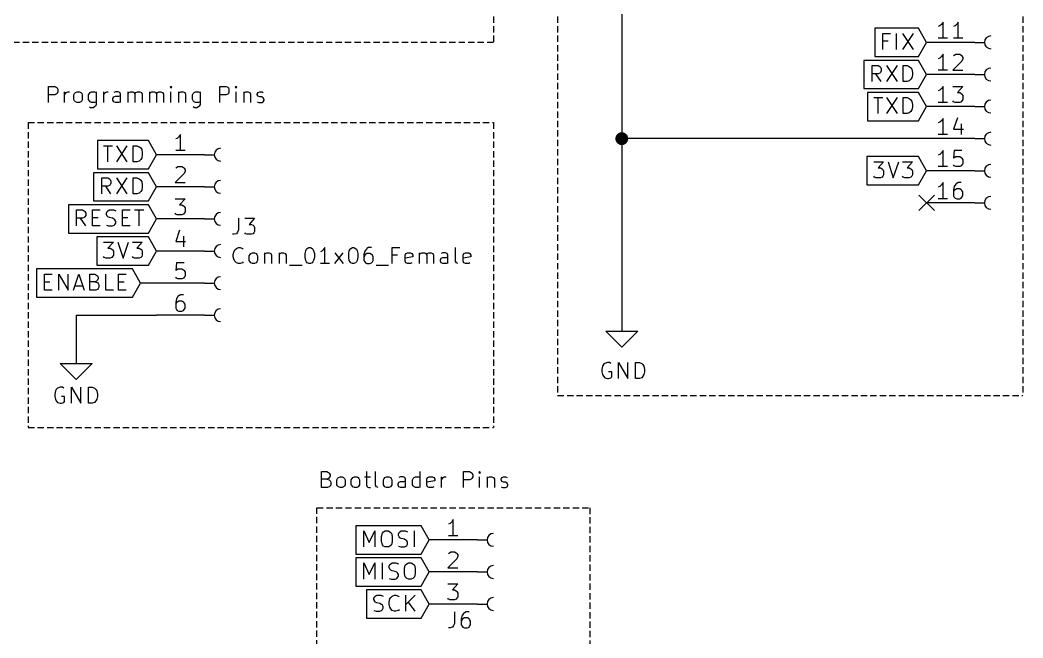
# Model space of a CAD drawing. Extents: x 10 to 287, y -200 to -10.
# Drawn here: x 95.9 to 175.3, y -99.2 to -50.3 of the extents above; entities that cross this region are included whole.
import ezdxf

# ---------------------------------------------------------------- set-up
doc = ezdxf.new("R2010")
doc.units = 0
doc.header["$MEASUREMENT"] = 0
doc.linetypes.add('DASHED', pattern=[0.75, 0.5, -0.25])
for name, color, linetype in [('BLUE2', 5, 'CONTINUOUS'), ('BLUE3', 171, 'CONTINUOUS'), ('CYAN2', 4, 'CONTINUOUS'), ('GREEN2', 3, 'CONTINUOUS'), ('RED2', 1, 'CONTINUOUS')]:
    doc.layers.add(name, color=color, linetype=linetype)

msp = doc.modelspace()

# ---------------------------------------------------------------- linework, layer by layer
at = {"layer": 'BLUE2', "linetype": 'CONTINUOUS'}
for p, q in [((167.03, -64.1604), (168.25, -65.3796)), ((168.25, -64.1604), (167.03, -65.3796))]:
    msp.add_line(p, q, dxfattribs=at)
at = {"layer": 'BLUE3', "linetype": 'DASHED'}
for p, q in [((133.35, -17.78), (133.35, -52.07)), ((138.43, -17.78), (138.43, -80.01)), ((175.26, -17.78), (175.26, -80.01)), ((133.35, -52.07), (24.13, -52.07)), ((96.52, -58.42), (96.52, -82.55)), ((96.52, -58.42), (133.35, -58.42)), ((133.35, -58.42), (133.35, -82.55)), ((138.43, -80.01), (175.26, -80.01)), ((96.52, -82.55), (133.35, -82.55)), ((119.38, -102.87), (119.38, -88.9)), ((119.38, -88.9), (140.97, -88.9)), ((140.97, -88.9), (140.97, -102.87))]:
    msp.add_line(p, q, dxfattribs=at)
at = {"layer": 'BLUE3', "linetype": 'CONTINUOUS'}
for p, q in [((98.1456, -56.8198), (98.1456, -55.5498)), ((98.1456, -55.5498), (98.6282, -55.5498)), ((98.6282, -55.5498), (98.7552, -55.626)), ((107.823, -55.5498), (107.772, -55.626)), ((107.899, -55.626), (107.823, -55.5498)), ((107.823, -55.5498), (107.823, -55.6768)), ((111.709, -56.8198), (111.709, -55.5498)), ((111.709, -55.5498), (112.192, -55.5498)), ((112.192, -55.5498), (112.319, -55.626)), ((112.979, -55.5498), (112.903, -55.626)), ((113.03, -55.626), (112.979, -55.5498)), ((112.979, -55.5498), (112.979, -55.6768)), ((98.6282, -56.2102), (98.1456, -56.2102)), ((98.7552, -56.1594), (98.6282, -56.2102)), ((98.7552, -55.626), (98.8314, -55.6768)), ((98.8314, -56.1086), (98.7552, -56.1594)), ((98.8314, -55.6768), (98.8822, -55.8038)), ((98.8822, -55.9816), (98.8314, -56.1086)), ((98.8822, -55.8038), (98.8822, -55.9816)), ((99.4156, -56.8198), (99.4156, -55.9816)), ((99.4156, -56.2102), (99.4918, -56.1086)), ((99.4918, -56.1086), (99.5426, -56.0324)), ((99.5426, -56.0324), (99.6696, -55.9816)), ((99.6696, -55.9816), (99.7966, -55.9816)), ((100.152, -56.2102), (100.203, -56.1086)), ((100.152, -56.5912), (100.152, -56.2102)), ((100.203, -56.1086), (100.279, -56.0324)), ((100.279, -56.0324), (100.406, -55.9816)), ((100.406, -55.9816), (100.584, -55.9816)), ((100.584, -55.9816), (100.686, -56.0324)), ((100.686, -56.0324), (100.762, -56.1086)), ((100.762, -56.1086), (100.813, -56.2102)), ((100.813, -56.2102), (100.813, -56.5912)), ((101.295, -56.2102), (101.371, -56.1086)), ((101.295, -56.5912), (101.295, -56.2102)), ((101.371, -56.1086), (101.422, -56.0324)), ((101.422, -56.0324), (101.549, -55.9816)), ((101.549, -55.9816), (101.778, -55.9816)), ((101.778, -55.9816), (101.905, -56.0324)), ((101.905, -55.9816), (101.905, -56.9976)), ((102.514, -56.8198), (102.514, -55.9816)), ((102.514, -56.2102), (102.565, -56.1086)), ((102.565, -56.1086), (102.641, -56.0324)), ((102.641, -56.0324), (102.743, -55.9816)), ((102.743, -55.9816), (102.87, -55.9816)), ((103.429, -55.9816), (103.302, -56.0324)), ((103.302, -56.388), (103.429, -56.3372)), ((103.657, -55.9816), (103.429, -55.9816)), ((103.429, -56.3372), (103.708, -56.3372)), ((103.784, -56.0324), (103.657, -55.9816)), ((103.708, -56.3372), (103.835, -56.2864)), ((103.835, -56.1594), (103.784, -56.0324)), ((103.835, -56.8198), (103.835, -56.1594)), ((104.445, -56.8198), (104.445, -55.9816)), ((104.445, -56.1086), (104.496, -56.0324)), ((104.496, -56.0324), (104.623, -55.9816)), ((104.623, -55.9816), (104.8, -55.9816)), ((104.8, -55.9816), (104.927, -56.0324)), ((104.927, -56.0324), (104.978, -56.1594)), ((104.978, -56.1594), (105.054, -56.0324)), ((104.978, -56.1594), (104.978, -56.8198)), ((105.054, -56.0324), (105.181, -55.9816)), ((105.181, -55.9816), (105.359, -55.9816)), ((105.359, -55.9816), (105.486, -56.0324)), ((105.486, -56.0324), (105.537, -56.1594)), ((105.537, -56.1594), (105.537, -56.8198)), ((106.147, -56.8198), (106.147, -55.9816)), ((106.147, -56.1086), (106.197, -56.0324)), ((106.197, -56.0324), (106.324, -55.9816)), ((106.324, -55.9816), (106.502, -55.9816)), ((106.502, -55.9816), (106.629, -56.0324)), ((106.629, -56.0324), (106.68, -56.1594)), ((106.68, -56.1594), (106.756, -56.0324)), ((106.68, -56.1594), (106.68, -56.8198)), ((106.756, -56.0324), (106.858, -55.9816)), ((106.858, -55.9816), (107.036, -55.9816)), ((107.036, -55.9816), (107.163, -56.0324)), ((107.163, -56.0324), (107.239, -56.1594)), ((107.239, -56.1594), (107.239, -56.8198)), ((107.772, -55.626), (107.823, -55.6768)), ((107.823, -55.6768), (107.899, -55.626)), ((107.823, -56.8198), (107.823, -55.9816)), ((108.433, -55.9816), (108.433, -56.8198)), ((108.433, -56.1086), (108.509, -56.0324)), ((108.509, -56.0324), (108.61, -55.9816)), ((108.61, -55.9816), (108.788, -55.9816)), ((108.788, -55.9816), (108.915, -56.0324)), ((108.915, -56.0324), (108.991, -56.1594)), ((108.991, -56.1594), (108.991, -56.8198)), ((109.525, -56.2102), (109.576, -56.1086)), ((109.525, -56.5912), (109.525, -56.2102)), ((109.576, -56.1086), (109.652, -56.0324)), ((109.652, -56.0324), (109.779, -55.9816)), ((109.779, -55.9816), (110.007, -55.9816)), ((110.007, -55.9816), (110.134, -56.0324)), ((110.134, -55.9816), (110.134, -56.9976)), ((112.192, -56.2102), (111.709, -56.2102)), ((112.319, -56.1594), (112.192, -56.2102)), ((112.319, -55.626), (112.37, -55.6768)), ((112.37, -56.1086), (112.319, -56.1594)), ((112.37, -55.6768), (112.42, -55.8038)), ((112.42, -55.9816), (112.37, -56.1086)), ((112.42, -55.8038), (112.42, -55.9816)), ((112.903, -55.626), (112.979, -55.6768)), ((112.979, -55.6768), (113.03, -55.626)), ((112.979, -56.8198), (112.979, -55.9816)), ((113.589, -55.9816), (113.589, -56.8198)), ((113.589, -56.1086), (113.64, -56.0324)), ((113.64, -56.0324), (113.767, -55.9816)), ((113.767, -55.9816), (113.944, -55.9816)), ((113.944, -55.9816), (114.071, -56.0324)), ((114.071, -56.0324), (114.122, -56.1594)), ((114.122, -56.1594), (114.122, -56.8198)), ((114.656, -56.1594), (114.732, -56.0324)), ((114.656, -56.2102), (114.656, -56.1594)), ((114.732, -56.3372), (114.656, -56.2102)), ((114.732, -56.0324), (114.859, -55.9816)), ((114.859, -56.388), (114.732, -56.3372)), ((114.859, -55.9816), (115.037, -55.9816)), ((115.037, -55.9816), (115.138, -56.0324)), ((100.203, -56.6928), (100.152, -56.5912)), ((100.279, -56.769), (100.203, -56.6928)), ((100.406, -56.8198), (100.279, -56.769)), ((100.584, -56.8198), (100.406, -56.8198)), ((100.686, -56.769), (100.584, -56.8198)), ((100.762, -56.6928), (100.686, -56.769)), ((100.813, -56.5912), (100.762, -56.6928)), ((101.371, -56.6928), (101.295, -56.5912)), ((101.422, -56.769), (101.371, -56.6928)), ((101.549, -56.8198), (101.422, -56.769)), ((101.778, -56.8198), (101.549, -56.8198)), ((101.905, -56.769), (101.778, -56.8198)), ((101.854, -57.1246), (101.778, -57.1754)), ((101.905, -56.9976), (101.854, -57.1246)), ((103.226, -56.515), (103.302, -56.388)), ((103.226, -56.642), (103.226, -56.515)), ((103.302, -56.769), (103.226, -56.642)), ((103.429, -56.8198), (103.302, -56.769)), ((103.708, -56.8198), (103.429, -56.8198)), ((103.835, -56.769), (103.708, -56.8198)), ((109.576, -56.6928), (109.525, -56.5912)), ((109.652, -56.769), (109.576, -56.6928)), ((109.779, -56.8198), (109.652, -56.769)), ((110.007, -56.8198), (109.779, -56.8198)), ((110.134, -56.769), (110.007, -56.8198)), ((110.058, -57.1246), (110.007, -57.1754)), ((110.134, -56.9976), (110.058, -57.1246)), ((114.656, -56.769), (114.783, -56.8198)), ((114.783, -56.8198), (115.037, -56.8198)), ((115.037, -56.388), (114.859, -56.388)), ((115.138, -56.4642), (115.037, -56.388)), ((115.037, -56.8198), (115.138, -56.769)), ((115.214, -56.5912), (115.138, -56.4642)), ((115.138, -56.769), (115.214, -56.642)), ((115.214, -56.642), (115.214, -56.5912)), ((101.473, -57.2516), (101.371, -57.1754)), ((101.676, -57.2516), (101.473, -57.2516)), ((101.778, -57.1754), (101.676, -57.2516)), ((109.703, -57.2516), (109.576, -57.1754)), ((109.88, -57.2516), (109.703, -57.2516)), ((110.007, -57.1754), (109.88, -57.2516)), ((119.736, -87.2998), (119.736, -86.0298)), ((119.736, -86.0298), (120.167, -86.0298)), ((120.167, -86.0298), (120.294, -86.106)), ((120.294, -86.106), (120.345, -86.1568)), ((120.345, -86.5124), (120.294, -86.5886)), ((120.345, -86.1568), (120.421, -86.2838)), ((120.421, -86.3854), (120.345, -86.5124)), ((120.421, -86.2838), (120.421, -86.3854)), ((121.006, -86.5886), (121.082, -86.5124)), ((121.082, -86.5124), (121.209, -86.4616)), ((121.209, -86.4616), (121.387, -86.4616)), ((121.387, -86.4616), (121.488, -86.5124)), ((121.488, -86.5124), (121.564, -86.5886)), ((122.174, -86.5886), (122.225, -86.5124)), ((122.225, -86.5124), (122.352, -86.4616)), ((122.352, -86.4616), (122.53, -86.4616)), ((122.53, -86.4616), (122.657, -86.5124)), ((122.657, -86.5124), (122.707, -86.5886)), ((123.139, -86.4616), (123.622, -86.4616)), ((123.317, -86.0298), (123.317, -87.122)), ((124.028, -87.122), (124.028, -86.0298)), ((124.714, -86.5886), (124.765, -86.5124)), ((124.765, -86.5124), (124.892, -86.4616)), ((124.892, -86.4616), (125.07, -86.4616)), ((125.07, -86.4616), (125.197, -86.5124)), ((125.197, -86.5124), (125.247, -86.5886)), ((125.984, -86.4616), (125.857, -86.5124)), ((126.213, -86.4616), (125.984, -86.4616)), ((126.34, -86.5124), (126.213, -86.4616)), ((126.39, -86.6394), (126.34, -86.5124)), ((127, -86.5886), (127.076, -86.5124)), ((127.076, -86.5124), (127.178, -86.4616)), ((127.178, -86.4616), (127.432, -86.4616)), ((127.432, -86.4616), (127.559, -86.5124)), ((127.559, -87.2998), (127.559, -86.0298)), ((128.092, -86.6394), (128.143, -86.5124)), ((128.143, -86.5124), (128.27, -86.4616)), ((128.27, -86.4616), (128.524, -86.4616)), ((128.524, -86.4616), (128.626, -86.5124)), ((128.626, -86.5124), (128.702, -86.6394)), ((129.235, -87.2998), (129.235, -86.4616)), ((129.311, -86.5886), (129.362, -86.5124)), ((129.362, -86.5124), (129.489, -86.4616)), ((129.489, -86.4616), (129.616, -86.4616)), ((130.988, -87.2998), (130.988, -86.0298)), ((130.988, -86.0298), (131.47, -86.0298)), ((131.47, -86.0298), (131.597, -86.106)), ((131.597, -86.106), (131.648, -86.1568)), ((131.648, -86.1568), (131.724, -86.2838)), ((131.724, -86.4616), (131.648, -86.5886)), ((131.724, -86.2838), (131.724, -86.4616)), ((132.258, -86.0298), (132.207, -86.106)), ((132.207, -86.106), (132.258, -86.1568)), ((132.334, -86.106), (132.258, -86.0298)), ((132.258, -86.0298), (132.258, -86.1568)), ((132.258, -86.1568), (132.334, -86.106)), ((132.258, -87.2998), (132.258, -86.4616)), ((132.867, -86.4616), (132.867, -87.2998)), ((132.867, -86.5886), (132.918, -86.5124)), ((132.918, -86.5124), (133.045, -86.4616)), ((133.045, -86.4616), (133.223, -86.4616)), ((133.223, -86.4616), (133.35, -86.5124)), ((133.35, -86.5124), (133.426, -86.6394)), ((133.96, -86.6394), (134.01, -86.5124)), ((134.01, -86.5124), (134.137, -86.4616)), ((134.137, -86.4616), (134.315, -86.4616)), ((134.315, -86.4616), (134.442, -86.5124)), ((120.167, -86.6394), (119.736, -86.6394)), ((120.218, -87.2998), (119.736, -87.2998)), ((120.294, -86.5886), (120.167, -86.6394)), ((120.167, -86.6394), (120.345, -86.6902)), ((120.345, -87.249), (120.218, -87.2998)), ((120.345, -86.6902), (120.421, -86.7664)), ((120.421, -87.1728), (120.345, -87.249)), ((120.421, -86.7664), (120.472, -86.868)), ((120.472, -87.0712), (120.421, -87.1728)), ((120.472, -86.868), (120.472, -87.0712)), ((120.955, -86.6902), (121.006, -86.5886)), ((120.955, -87.0712), (120.955, -86.6902)), ((121.006, -87.1728), (120.955, -87.0712)), ((121.082, -87.249), (121.006, -87.1728)), ((121.209, -87.2998), (121.082, -87.249)), ((121.387, -87.2998), (121.209, -87.2998)), ((121.488, -87.249), (121.387, -87.2998)), ((121.564, -87.1728), (121.488, -87.249)), ((121.564, -86.5886), (121.615, -86.6902)), ((121.615, -87.0712), (121.564, -87.1728)), ((121.615, -86.6902), (121.615, -87.0712)), ((122.098, -86.6902), (122.174, -86.5886)), ((122.098, -87.0712), (122.098, -86.6902)), ((122.174, -87.1728), (122.098, -87.0712)), ((122.225, -87.249), (122.174, -87.1728)), ((122.352, -87.2998), (122.225, -87.249)), ((122.53, -87.2998), (122.352, -87.2998)), ((122.657, -87.249), (122.53, -87.2998)), ((122.707, -87.1728), (122.657, -87.249)), ((122.707, -86.5886), (122.758, -86.6902)), ((122.758, -87.0712), (122.707, -87.1728)), ((122.758, -86.6902), (122.758, -87.0712)), ((123.317, -87.122), (123.368, -87.249)), ((123.368, -87.249), (123.495, -87.2998)), ((123.495, -87.2998), (123.622, -87.2998)), ((124.104, -87.249), (124.028, -87.122)), ((124.231, -87.2998), (124.104, -87.249)), ((124.638, -86.6902), (124.714, -86.5886)), ((124.638, -87.0712), (124.638, -86.6902)), ((124.714, -87.1728), (124.638, -87.0712)), ((124.765, -87.249), (124.714, -87.1728)), ((124.892, -87.2998), (124.765, -87.249)), ((125.07, -87.2998), (124.892, -87.2998)), ((125.197, -87.249), (125.07, -87.2998)), ((125.247, -87.1728), (125.197, -87.249)), ((125.247, -86.5886), (125.298, -86.6902)), ((125.298, -87.0712), (125.247, -87.1728)), ((125.298, -86.6902), (125.298, -87.0712)), ((125.806, -86.995), (125.857, -86.868)), ((125.806, -87.122), (125.806, -86.995)), ((125.857, -87.249), (125.806, -87.122)), ((125.857, -86.868), (125.984, -86.8172)), ((125.984, -87.2998), (125.857, -87.249)), ((125.984, -86.8172), (126.289, -86.8172)), ((126.289, -87.2998), (125.984, -87.2998)), ((126.289, -86.8172), (126.39, -86.7664)), ((126.39, -87.249), (126.289, -87.2998)), ((126.39, -87.2998), (126.39, -86.6394)), ((126.949, -86.6902), (127, -86.5886)), ((126.949, -87.0712), (126.949, -86.6902)), ((127, -87.1728), (126.949, -87.0712)), ((127.076, -87.249), (127, -87.1728)), ((127.178, -87.2998), (127.076, -87.249)), ((127.432, -87.2998), (127.178, -87.2998)), ((127.559, -87.249), (127.432, -87.2998)), ((128.092, -87.122), (128.092, -86.6394)), ((128.702, -86.7664), (128.092, -86.868)), ((128.143, -87.249), (128.092, -87.122)), ((128.27, -87.2998), (128.143, -87.249)), ((128.524, -87.2998), (128.27, -87.2998)), ((128.626, -87.249), (128.524, -87.2998)), ((128.702, -86.6394), (128.702, -86.7664)), ((129.235, -86.6902), (129.311, -86.5886)), ((131.47, -86.6902), (130.988, -86.6902)), ((131.597, -86.6394), (131.47, -86.6902)), ((131.648, -86.5886), (131.597, -86.6394)), ((133.426, -86.6394), (133.426, -87.2998)), ((133.96, -86.6902), (133.96, -86.6394)), ((134.01, -86.8172), (133.96, -86.6902)), ((133.96, -87.249), (134.087, -87.2998)), ((134.137, -86.868), (134.01, -86.8172)), ((134.087, -87.2998), (134.315, -87.2998)), ((134.315, -86.868), (134.137, -86.868)), ((134.442, -86.9442), (134.315, -86.868)), ((134.315, -87.2998), (134.442, -87.249)), ((134.493, -87.0712), (134.442, -86.9442)), ((134.442, -87.249), (134.493, -87.122)), ((134.493, -87.122), (134.493, -87.0712))]:
    msp.add_line(p, q, dxfattribs=at)
at = {"layer": 'CYAN2', "linetype": 'CONTINUOUS'}
for p, q in [((113.182, -65.9892), (113.182, -66.9036)), ((113.665, -65.9892), (114.452, -65.9892)), ((114.452, -65.9892), (114.021, -66.4718)), ((114.021, -66.4718), (114.198, -66.4718)), ((114.198, -66.4718), (114.325, -66.548)), ((114.325, -66.548), (114.376, -66.5988)), ((114.376, -66.5988), (114.452, -66.7258)), ((112.827, -67.2592), (112.7, -67.2592)), ((113.005, -67.2084), (112.827, -67.2592)), ((113.106, -67.0814), (113.005, -67.2084)), ((113.182, -66.9036), (113.106, -67.0814)), ((113.716, -67.2084), (113.665, -67.1322)), ((113.843, -67.2592), (113.716, -67.2084)), ((114.198, -67.2592), (113.843, -67.2592)), ((114.325, -67.2084), (114.198, -67.2592)), ((114.376, -67.1322), (114.325, -67.2084)), ((114.452, -67.0306), (114.376, -67.1322)), ((114.452, -66.7258), (114.452, -67.0306)), ((112.751, -68.8594), (112.827, -68.6054)), ((112.751, -69.0372), (112.751, -68.8594)), ((112.827, -69.2658), (112.751, -69.0372)), ((112.827, -68.6054), (112.878, -68.4784)), ((112.878, -68.4784), (113.005, -68.3768)), ((113.005, -68.3768), (113.182, -68.3006)), ((113.182, -68.3006), (113.309, -68.3006)), ((113.309, -68.3006), (113.487, -68.3768)), ((113.487, -68.3768), (113.538, -68.4276)), ((114.021, -68.961), (114.097, -68.8594)), ((114.021, -69.342), (114.021, -68.961)), ((114.097, -68.8594), (114.148, -68.7832)), ((114.148, -68.7832), (114.275, -68.7324)), ((114.275, -68.7324), (114.452, -68.7324)), ((114.452, -68.7324), (114.579, -68.7832)), ((114.579, -68.7832), (114.63, -68.8594)), ((114.63, -68.8594), (114.681, -68.961)), ((114.681, -68.961), (114.681, -69.342)), ((115.24, -68.7324), (115.24, -69.5706)), ((115.24, -68.8594), (115.291, -68.7832)), ((115.291, -68.7832), (115.418, -68.7324)), ((115.418, -68.7324), (115.595, -68.7324)), ((115.595, -68.7324), (115.722, -68.7832)), ((115.722, -68.7832), (115.773, -68.9102)), ((115.773, -68.9102), (115.773, -69.5706)), ((116.383, -68.7324), (116.383, -69.5706)), ((116.383, -68.8594), (116.459, -68.7832)), ((116.459, -68.7832), (116.561, -68.7324)), ((116.561, -68.7324), (116.738, -68.7324)), ((116.738, -68.7324), (116.865, -68.7832)), ((116.865, -68.7832), (116.942, -68.9102)), ((116.942, -68.9102), (116.942, -69.5706)), ((118.44, -68.7832), (118.491, -68.5546)), ((118.44, -69.088), (118.44, -68.7832)), ((118.491, -68.5546), (118.567, -68.4276)), ((118.567, -68.4276), (118.618, -68.3768)), ((118.618, -68.3768), (118.745, -68.3006)), ((118.745, -68.3006), (118.872, -68.3006)), ((118.872, -68.3006), (118.999, -68.3768)), ((118.999, -68.3768), (119.05, -68.4276)), ((119.05, -68.4276), (119.101, -68.5546)), ((119.101, -68.5546), (119.177, -68.7832)), ((119.177, -68.7832), (119.177, -69.088)), ((119.761, -68.6054), (119.659, -68.6562)), ((119.888, -68.4784), (119.761, -68.6054)), ((120.015, -68.3006), (119.888, -68.4784)), ((120.015, -69.5706), (120.015, -68.3006)), ((120.802, -69.5706), (121.463, -68.7324)), ((120.802, -68.7324), (121.463, -69.5706)), ((121.895, -68.7832), (121.945, -68.5546)), ((121.895, -69.088), (121.895, -68.7832)), ((121.945, -68.5546), (122.022, -68.4276)), ((122.022, -68.4276), (122.072, -68.3768)), ((122.072, -68.3768), (122.199, -68.3006)), ((122.199, -68.3006), (122.301, -68.3006)), ((122.301, -68.3006), (122.428, -68.3768)), ((122.428, -68.3768), (122.504, -68.4276)), ((122.504, -68.4276), (122.555, -68.5546)), ((122.555, -68.5546), (122.606, -68.7832)), ((122.606, -68.7832), (122.606, -69.088)), ((123.165, -68.6054), (123.088, -68.8594)), ((123.088, -68.8594), (123.088, -69.342)), ((123.165, -68.9102), (123.088, -69.0372)), ((123.292, -68.4276), (123.165, -68.6054)), ((123.215, -68.8594), (123.165, -68.9102)), ((123.342, -68.7832), (123.215, -68.8594)), ((123.342, -68.3768), (123.292, -68.4276)), ((123.469, -68.3006), (123.342, -68.3768)), ((123.571, -68.7832), (123.342, -68.7832)), ((123.698, -68.3006), (123.469, -68.3006)), ((123.698, -68.8594), (123.571, -68.7832)), ((123.774, -68.9102), (123.698, -68.8594)), ((123.825, -69.0372), (123.774, -68.9102)), ((123.825, -69.342), (123.825, -69.0372)), ((125.349, -69.5706), (125.349, -68.3006)), ((125.349, -68.3006), (125.933, -68.3006)), ((125.755, -68.9102), (125.349, -68.9102)), ((126.365, -68.9102), (126.416, -68.7832)), ((126.365, -69.3928), (126.365, -68.9102)), ((126.975, -69.0372), (126.365, -69.1388)), ((126.416, -68.7832), (126.543, -68.7324)), ((126.543, -68.7324), (126.797, -68.7324)), ((126.797, -68.7324), (126.898, -68.7832)), ((126.898, -68.7832), (126.975, -68.9102)), ((126.975, -68.9102), (126.975, -69.0372)), ((127.508, -69.5706), (127.508, -68.7324)), ((127.508, -68.8594), (127.584, -68.7832)), ((127.584, -68.7832), (127.686, -68.7324)), ((127.686, -68.7324), (127.889, -68.7324)), ((127.889, -68.7324), (127.991, -68.7832)), ((127.991, -68.7832), (128.067, -68.9102)), ((128.067, -68.9102), (128.118, -68.7832)), ((128.067, -68.9102), (128.067, -69.5706)), ((128.118, -68.7832), (128.245, -68.7324)), ((128.245, -68.7324), (128.422, -68.7324)), ((128.422, -68.7324), (128.549, -68.7832)), ((128.549, -68.7832), (128.6, -68.9102)), ((128.6, -68.9102), (128.6, -69.5706)), ((129.337, -68.7324), (129.21, -68.7832)), ((129.565, -68.7324), (129.337, -68.7324)), ((129.692, -68.7832), (129.565, -68.7324)), ((129.642, -69.088), (129.743, -69.0372)), ((129.743, -68.9102), (129.692, -68.7832)), ((129.743, -69.5706), (129.743, -68.9102)), ((130.353, -69.3928), (130.353, -68.3006)), ((130.962, -68.9102), (131.013, -68.7832)), ((130.962, -69.3928), (130.962, -68.9102)), ((131.572, -69.0372), (130.962, -69.1388)), ((131.013, -68.7832), (131.14, -68.7324)), ((131.14, -68.7324), (131.394, -68.7324)), ((131.394, -68.7324), (131.496, -68.7832)), ((131.496, -68.7832), (131.572, -68.9102)), ((131.572, -68.9102), (131.572, -69.0372)), ((112.878, -69.3928), (112.827, -69.2658)), ((113.005, -69.5198), (112.878, -69.3928)), ((113.182, -69.5706), (113.005, -69.5198)), ((113.309, -69.5706), (113.182, -69.5706)), ((113.487, -69.5198), (113.309, -69.5706)), ((113.538, -69.4436), (113.487, -69.5198)), ((114.097, -69.4436), (114.021, -69.342)), ((114.148, -69.5198), (114.097, -69.4436)), ((114.275, -69.5706), (114.148, -69.5198)), ((114.452, -69.5706), (114.275, -69.5706)), ((114.579, -69.5198), (114.452, -69.5706)), ((114.63, -69.4436), (114.579, -69.5198)), ((114.681, -69.342), (114.63, -69.4436)), ((117.221, -69.6976), (118.212, -69.6976)), ((118.491, -69.342), (118.44, -69.088)), ((118.567, -69.4436), (118.491, -69.342)), ((118.618, -69.5198), (118.567, -69.4436)), ((118.745, -69.5706), (118.618, -69.5198)), ((118.872, -69.5706), (118.745, -69.5706)), ((118.999, -69.5198), (118.872, -69.5706)), ((119.05, -69.4436), (118.999, -69.5198)), ((119.101, -69.342), (119.05, -69.4436)), ((119.177, -69.088), (119.101, -69.342)), ((120.371, -69.5706), (119.659, -69.5706)), ((121.945, -69.342), (121.895, -69.088)), ((122.022, -69.4436), (121.945, -69.342)), ((122.072, -69.5198), (122.022, -69.4436)), ((122.199, -69.5706), (122.072, -69.5198)), ((122.301, -69.5706), (122.199, -69.5706)), ((122.428, -69.5198), (122.301, -69.5706)), ((122.504, -69.4436), (122.428, -69.5198)), ((122.555, -69.342), (122.504, -69.4436)), ((122.606, -69.088), (122.555, -69.342)), ((123.088, -69.342), (123.165, -69.4436)), ((123.165, -69.4436), (123.215, -69.5198)), ((123.215, -69.5198), (123.342, -69.5706)), ((123.342, -69.5706), (123.571, -69.5706)), ((123.571, -69.5706), (123.698, -69.5198)), ((123.698, -69.5198), (123.774, -69.4436)), ((123.774, -69.4436), (123.825, -69.342)), ((124.079, -69.6976), (125.044, -69.6976)), ((126.416, -69.5198), (126.365, -69.3928)), ((126.543, -69.5706), (126.416, -69.5198)), ((126.797, -69.5706), (126.543, -69.5706)), ((126.898, -69.5198), (126.797, -69.5706)), ((129.159, -69.2658), (129.21, -69.1388)), ((129.159, -69.3928), (129.159, -69.2658)), ((129.21, -69.5198), (129.159, -69.3928)), ((129.21, -69.1388), (129.337, -69.088)), ((129.337, -69.5706), (129.21, -69.5198)), ((129.337, -69.088), (129.642, -69.088)), ((129.642, -69.5706), (129.337, -69.5706)), ((129.743, -69.5198), (129.642, -69.5706)), ((130.429, -69.5198), (130.353, -69.3928)), ((130.531, -69.5706), (130.429, -69.5198)), ((131.013, -69.5198), (130.962, -69.3928)), ((131.14, -69.5706), (131.013, -69.5198)), ((131.394, -69.5706), (131.14, -69.5706)), ((131.496, -69.5198), (131.394, -69.5706)), ((141.986, -77.6986), (141.935, -77.9526)), ((142.062, -77.5716), (141.986, -77.6986)), ((142.164, -77.47), (142.062, -77.5716)), ((142.367, -77.3938), (142.164, -77.47)), ((142.545, -77.3938), (142.367, -77.3938)), ((142.646, -77.47), (142.545, -77.3938)), ((143.256, -78.6638), (143.256, -77.3938)), ((143.256, -77.3938), (143.993, -78.6638)), ((143.993, -78.6638), (143.993, -77.3938)), ((144.602, -78.6638), (144.602, -77.3938)), ((144.602, -77.3938), (144.907, -77.3938)), ((144.907, -77.3938), (145.085, -77.47)), ((145.085, -77.47), (145.186, -77.5716)), ((145.186, -77.5716), (145.263, -77.6986)), ((145.263, -77.6986), (145.313, -77.9526)), ((141.935, -77.9526), (141.935, -78.1304)), ((141.935, -78.1304), (141.986, -78.359)), ((141.986, -78.359), (142.062, -78.486)), ((142.062, -78.486), (142.164, -78.613)), ((142.723, -78.1304), (142.469, -78.1304)), ((142.646, -78.613), (142.723, -78.5368)), ((142.723, -78.5368), (142.723, -78.1304)), ((145.186, -78.486), (145.085, -78.613)), ((145.263, -78.359), (145.186, -78.486)), ((145.313, -78.1304), (145.263, -78.359)), ((145.313, -77.9526), (145.313, -78.1304)), ((99.06, -79.3496), (98.8568, -79.4258)), ((99.2378, -79.3496), (99.06, -79.3496)), ((99.3394, -79.4258), (99.2378, -79.3496)), ((99.949, -80.6196), (99.949, -79.3496)), ((99.949, -79.3496), (100.686, -80.6196)), ((100.686, -80.6196), (100.686, -79.3496)), ((101.295, -80.6196), (101.295, -79.3496)), ((101.295, -79.3496), (101.6, -79.3496)), ((101.6, -79.3496), (101.778, -79.4258)), ((142.164, -78.613), (142.367, -78.6638)), ((142.367, -78.6638), (142.469, -78.6638)), ((142.469, -78.6638), (142.646, -78.613)), ((144.907, -78.6638), (144.602, -78.6638)), ((145.085, -78.613), (144.907, -78.6638)), ((98.679, -79.6544), (98.6282, -79.9084)), ((98.6282, -79.9084), (98.6282, -80.0862)), ((98.6282, -80.0862), (98.679, -80.3148)), ((98.7552, -79.5274), (98.679, -79.6544)), ((98.8568, -79.4258), (98.7552, -79.5274)), ((99.4156, -80.0862), (99.1616, -80.0862)), ((99.4156, -80.4926), (99.4156, -80.0862)), ((101.778, -79.4258), (101.879, -79.5274)), ((101.879, -79.5274), (101.956, -79.6544)), ((101.956, -79.6544), (102.006, -79.9084)), ((102.006, -80.0862), (101.956, -80.3148)), ((102.006, -79.9084), (102.006, -80.0862)), ((98.679, -80.3148), (98.7552, -80.4418)), ((98.7552, -80.4418), (98.8568, -80.5688)), ((98.8568, -80.5688), (99.06, -80.6196)), ((99.06, -80.6196), (99.1616, -80.6196)), ((99.1616, -80.6196), (99.3394, -80.5688)), ((99.3394, -80.5688), (99.4156, -80.4926)), ((101.6, -80.6196), (101.295, -80.6196)), ((101.778, -80.5688), (101.6, -80.6196)), ((101.879, -80.4418), (101.778, -80.5688)), ((101.956, -80.3148), (101.879, -80.4418)), ((130.277, -97.1296), (130.277, -98.044)), ((130.886, -97.4344), (130.81, -97.6884)), ((130.988, -97.2566), (130.886, -97.4344)), ((131.064, -97.6122), (130.937, -97.6884)), ((131.064, -97.2058), (130.988, -97.2566)), ((131.191, -97.1296), (131.064, -97.2058)), ((131.293, -97.6122), (131.064, -97.6122)), ((131.42, -97.1296), (131.191, -97.1296)), ((131.42, -97.6884), (131.293, -97.6122)), ((129.921, -98.3996), (129.794, -98.3996)), ((130.099, -98.3488), (129.921, -98.3996)), ((130.2, -98.2218), (130.099, -98.3488)), ((130.277, -98.044), (130.2, -98.2218)), ((130.81, -97.6884), (130.81, -98.171)), ((130.886, -97.7392), (130.81, -97.8662)), ((130.81, -98.171), (130.886, -98.2726)), ((130.937, -97.6884), (130.886, -97.7392)), ((130.886, -98.2726), (130.937, -98.3488)), ((130.937, -98.3488), (131.064, -98.3996)), ((131.064, -98.3996), (131.293, -98.3996)), ((131.293, -98.3996), (131.42, -98.3488)), ((131.47, -97.7392), (131.42, -97.6884)), ((131.42, -98.3488), (131.47, -98.2726)), ((131.547, -97.8662), (131.47, -97.7392)), ((131.47, -98.2726), (131.547, -98.171)), ((131.547, -98.171), (131.547, -97.8662))]:
    msp.add_line(p, q, dxfattribs=at)
at = {"layer": 'GREEN2', "linetype": 'CONTINUOUS'}
for p, q in [((143.51, -39.37), (143.51, -59.69)), ((167.64, -59.69), (143.51, -59.69)), ((143.51, -59.69), (143.51, -73.66)), ((106.68, -71.12), (105.41, -71.12)), ((100.33, -73.66), (100.33, -76.2)), ((100.33, -73.66), (106.68, -73.66))]:
    msp.add_line(p, q, dxfattribs=at)
at = {"layer": 'GREEN2', "const_width": 0.508}
msp.add_lwpolyline([(143.256, -59.69, 1), (143.764, -59.69, 1)], format="xyb", close=True, dxfattribs=at)
at = {"layer": 'RED2', "linetype": 'CONTINUOUS'}
for p, q in [((168.681, -50.7746), (168.554, -50.8254)), ((168.808, -50.6476), (168.681, -50.7746)), ((168.935, -50.4698), (168.808, -50.6476)), ((168.935, -51.7398), (168.935, -50.4698)), ((169.901, -50.7746), (169.774, -50.8254)), ((170.028, -50.6476), (169.901, -50.7746)), ((170.129, -50.4698), (170.028, -50.6476)), ((170.129, -51.7398), (170.129, -50.4698)), ((167.005, -50.9524), (163.525, -50.9524)), ((163.525, -50.9524), (163.525, -52.07)), ((164.16, -52.6288), (164.16, -51.3588)), ((164.16, -51.3588), (164.77, -51.3588)), ((165.252, -52.6288), (165.252, -51.3588)), ((165.735, -51.3588), (166.573, -52.6288)), ((166.573, -51.3588), (165.735, -52.6288)), ((167.64, -52.07), (167.005, -50.9524)), ((163.525, -52.07), (163.525, -53.1876)), ((164.592, -51.9684), (164.16, -51.9684)), ((167.005, -53.1876), (167.64, -52.07)), ((171.45, -52.07), (167.64, -52.07)), ((169.291, -51.7398), (168.554, -51.7398)), ((170.51, -51.7398), (169.774, -51.7398)), ((171.45, -52.07), (172.212, -52.07)), ((168.935, -53.0098), (168.808, -53.1876)), ((168.935, -54.2798), (168.935, -53.0098)), ((169.774, -53.1368), (169.824, -53.086)), ((169.824, -53.086), (169.951, -53.0098)), ((169.951, -53.0098), (170.256, -53.0098)), ((170.256, -53.0098), (170.383, -53.086)), ((170.383, -53.086), (170.434, -53.1368)), ((170.434, -53.1368), (170.51, -53.2638)), ((167.005, -53.4924), (162.662, -53.4924)), ((162.662, -53.4924), (162.662, -54.61)), ((163.322, -55.1688), (163.322, -53.8988)), ((163.322, -53.8988), (163.805, -53.8988)), ((163.525, -53.1876), (167.005, -53.1876)), ((163.805, -53.8988), (163.932, -53.975)), ((163.932, -53.975), (163.982, -54.0258)), ((164.465, -53.8988), (165.303, -55.1688)), ((165.303, -53.8988), (164.465, -55.1688)), ((165.786, -55.1688), (165.786, -53.8988)), ((165.786, -53.8988), (166.091, -53.8988)), ((166.091, -53.8988), (166.268, -53.975)), ((166.268, -53.975), (166.395, -54.0766)), ((167.64, -54.61), (167.005, -53.4924)), ((168.681, -53.3146), (168.554, -53.3654)), ((168.808, -53.1876), (168.681, -53.3146)), ((170.434, -53.5686), (169.723, -54.2798)), ((170.51, -53.3654), (170.434, -53.5686)), ((170.51, -53.2638), (170.51, -53.3654)), ((162.662, -54.61), (162.662, -55.7276)), ((163.805, -54.5592), (163.322, -54.5592)), ((164.033, -55.1688), (163.627, -54.5592)), ((163.932, -54.5084), (163.805, -54.5592)), ((163.982, -54.4576), (163.932, -54.5084)), ((163.982, -54.0258), (164.033, -54.1528)), ((164.033, -54.3306), (163.982, -54.4576)), ((164.033, -54.1528), (164.033, -54.3306)), ((166.395, -54.0766), (166.472, -54.2036)), ((166.472, -54.2036), (166.522, -54.4576)), ((166.522, -54.6354), (166.472, -54.864)), ((166.522, -54.4576), (166.522, -54.6354)), ((167.005, -55.7276), (167.64, -54.61)), ((171.45, -54.61), (167.64, -54.61)), ((169.291, -54.2798), (168.554, -54.2798)), ((169.723, -54.2798), (170.51, -54.2798)), ((171.45, -54.61), (172.212, -54.61)), ((166.091, -55.1688), (165.786, -55.1688)), ((166.268, -55.118), (166.091, -55.1688)), ((166.395, -54.991), (166.268, -55.118)), ((166.472, -54.864), (166.395, -54.991)), ((168.935, -55.5498), (168.808, -55.7276)), ((168.935, -56.8198), (168.935, -55.5498)), ((169.723, -55.5498), (170.51, -55.5498)), ((170.51, -55.5498), (170.078, -56.0324)), ((162.662, -55.7276), (167.005, -55.7276)), ((167.005, -56.0324), (162.966, -56.0324)), ((162.966, -56.0324), (162.966, -57.15)), ((167.64, -57.15), (167.005, -56.0324)), ((168.681, -55.8546), (168.554, -55.9054)), ((168.808, -55.7276), (168.681, -55.8546)), ((170.078, -56.0324), (170.256, -56.0324)), ((170.256, -56.0324), (170.383, -56.1086)), ((170.383, -56.1086), (170.434, -56.1594)), ((170.434, -56.1594), (170.51, -56.2864)), ((170.51, -56.2864), (170.51, -56.5912)), ((162.966, -57.15), (162.966, -58.2676)), ((163.449, -56.4388), (164.16, -56.4388)), ((163.805, -57.7088), (163.805, -56.4388)), ((164.465, -56.4388), (165.303, -57.7088)), ((165.303, -56.4388), (164.465, -57.7088)), ((165.786, -57.7088), (165.786, -56.4388)), ((165.786, -56.4388), (166.091, -56.4388)), ((166.091, -56.4388), (166.268, -56.515)), ((166.268, -56.515), (166.395, -56.6166)), ((166.395, -56.6166), (166.472, -56.7436)), ((166.472, -56.7436), (166.522, -56.9976)), ((166.522, -56.9976), (166.522, -57.1754)), ((167.005, -58.2676), (167.64, -57.15)), ((171.45, -57.15), (167.64, -57.15)), ((169.291, -56.8198), (168.554, -56.8198)), ((169.774, -56.769), (169.723, -56.6928)), ((169.901, -56.8198), (169.774, -56.769)), ((170.256, -56.8198), (169.901, -56.8198)), ((170.383, -56.769), (170.256, -56.8198)), ((170.434, -56.6928), (170.383, -56.769)), ((170.51, -56.5912), (170.434, -56.6928)), ((171.45, -57.15), (172.212, -57.15)), ((166.091, -57.7088), (165.786, -57.7088)), ((166.268, -57.658), (166.091, -57.7088)), ((166.395, -57.531), (166.268, -57.658)), ((166.472, -57.404), (166.395, -57.531)), ((166.522, -57.1754), (166.472, -57.404)), ((162.966, -58.2676), (167.005, -58.2676)), ((168.681, -58.3946), (168.554, -58.4454)), ((168.808, -58.2676), (168.681, -58.3946)), ((168.935, -58.0898), (168.808, -58.2676)), ((168.935, -59.3598), (168.935, -58.0898)), ((170.078, -58.039), (169.774, -58.928)), ((170.383, -58.5216), (170.383, -59.3598)), ((108.585, -59.3598), (108.458, -59.5376)), ((108.585, -60.6298), (108.585, -59.3598)), ((169.291, -59.3598), (168.554, -59.3598)), ((169.774, -58.928), (170.561, -58.928)), ((106.045, -59.8424), (102.006, -59.8424)), ((102.006, -59.8424), (102.006, -60.96)), ((102.489, -60.2488), (103.2, -60.2488)), ((102.845, -61.5188), (102.845, -60.2488)), ((103.505, -60.2488), (104.343, -61.5188)), ((104.343, -60.2488), (103.505, -61.5188)), ((104.826, -61.5188), (104.826, -60.2488)), ((104.826, -60.2488), (105.131, -60.2488)), ((105.131, -60.2488), (105.308, -60.325)), ((106.68, -60.96), (106.045, -59.8424)), ((108.331, -59.6646), (108.204, -59.7154)), ((108.458, -59.5376), (108.331, -59.6646)), ((171.45, -59.69), (167.64, -59.69)), ((171.45, -59.69), (172.212, -59.69)), ((102.006, -60.96), (102.006, -62.0776)), ((105.308, -60.325), (105.435, -60.4266)), ((105.435, -60.4266), (105.512, -60.5536)), ((105.512, -60.5536), (105.562, -60.8076)), ((105.562, -60.9854), (105.512, -61.214)), ((105.562, -60.8076), (105.562, -60.9854)), ((106.045, -62.0776), (106.68, -60.96)), ((110.49, -60.96), (106.68, -60.96)), ((108.941, -60.6298), (108.204, -60.6298)), ((110.49, -60.96), (111.252, -60.96)), ((167.005, -61.1124), (162.916, -61.1124)), ((162.916, -61.1124), (162.916, -62.23)), ((167.64, -62.23), (167.005, -61.1124)), ((168.681, -60.9346), (168.554, -60.9854)), ((168.808, -60.8076), (168.681, -60.9346)), ((168.935, -60.6298), (168.808, -60.8076)), ((168.935, -61.8998), (168.935, -60.6298)), ((169.824, -60.6298), (169.774, -61.2394)), ((170.434, -60.6298), (169.824, -60.6298)), ((169.824, -61.1886), (169.951, -61.1124)), ((169.951, -61.1124), (170.256, -61.1124)), ((170.256, -61.1124), (170.383, -61.1886)), ((105.131, -61.5188), (104.826, -61.5188)), ((105.308, -61.468), (105.131, -61.5188)), ((105.435, -61.341), (105.308, -61.468)), ((105.512, -61.214), (105.435, -61.341)), ((108.28, -61.976), (108.382, -61.8998)), ((108.382, -61.8998), (108.687, -61.8998)), ((108.687, -61.8998), (108.814, -61.976)), ((163.449, -61.5188), (164.236, -61.5188)), ((164.236, -61.5188), (163.805, -62.0014)), ((164.592, -61.5188), (164.998, -62.7888)), ((164.998, -62.7888), (165.43, -61.5188)), ((165.735, -61.5188), (166.522, -61.5188)), ((166.522, -61.5188), (166.091, -62.0014)), ((169.291, -61.8998), (168.554, -61.8998)), ((169.774, -61.2394), (169.824, -61.1886)), ((169.824, -61.849), (169.774, -61.7728)), ((169.951, -61.8998), (169.824, -61.849)), ((170.256, -61.8998), (169.951, -61.8998)), ((170.383, -61.849), (170.256, -61.8998)), ((170.383, -61.1886), (170.434, -61.2394)), ((170.434, -61.7728), (170.383, -61.849)), ((170.434, -61.2394), (170.51, -61.3664)), ((170.51, -61.6712), (170.434, -61.7728)), ((170.51, -61.3664), (170.51, -61.6712)), ((106.045, -62.3824), (101.702, -62.3824)), ((101.702, -62.3824), (101.702, -63.5)), ((102.006, -62.0776), (106.045, -62.0776)), ((106.68, -63.5), (106.045, -62.3824)), ((108.864, -62.4586), (108.153, -63.1698)), ((108.204, -62.0268), (108.28, -61.976)), ((108.814, -61.976), (108.864, -62.0268)), ((108.864, -62.0268), (108.941, -62.1538)), ((108.941, -62.2554), (108.864, -62.4586)), ((108.941, -62.1538), (108.941, -62.2554)), ((162.916, -62.23), (162.916, -63.3476)), ((163.5, -62.738), (163.449, -62.6618)), ((163.805, -62.0014), (163.982, -62.0014)), ((163.982, -62.0014), (164.109, -62.0776)), ((164.109, -62.0776), (164.16, -62.1284)), ((164.16, -62.6618), (164.109, -62.738)), ((164.16, -62.1284), (164.236, -62.2554)), ((164.236, -62.5602), (164.16, -62.6618)), ((164.236, -62.2554), (164.236, -62.5602)), ((165.786, -62.738), (165.735, -62.6618)), ((166.091, -62.0014), (166.268, -62.0014)), ((166.268, -62.0014), (166.395, -62.0776)), ((166.395, -62.0776), (166.472, -62.1284)), ((166.472, -62.6618), (166.395, -62.738)), ((166.472, -62.1284), (166.522, -62.2554)), ((166.522, -62.5602), (166.472, -62.6618)), ((166.522, -62.2554), (166.522, -62.5602)), ((167.005, -63.3476), (167.64, -62.23)), ((171.45, -62.23), (167.64, -62.23)), ((171.45, -62.23), (172.212, -62.23)), ((101.702, -63.5), (101.702, -64.6176)), ((102.362, -64.0588), (102.362, -62.7888)), ((102.362, -62.7888), (102.845, -62.7888)), ((102.845, -63.4492), (102.362, -63.4492)), ((103.073, -64.0588), (102.667, -63.4492)), ((102.845, -62.7888), (102.972, -62.865)), ((102.972, -63.3984), (102.845, -63.4492)), ((102.972, -62.865), (103.022, -62.9158)), ((103.022, -63.3476), (102.972, -63.3984)), ((103.022, -62.9158), (103.073, -63.0428)), ((103.073, -63.2206), (103.022, -63.3476)), ((103.073, -63.0428), (103.073, -63.2206)), ((103.505, -62.7888), (104.343, -64.0588)), ((104.343, -62.7888), (103.505, -64.0588)), ((104.826, -64.0588), (104.826, -62.7888)), ((104.826, -62.7888), (105.131, -62.7888)), ((105.131, -62.7888), (105.308, -62.865)), ((105.308, -62.865), (105.435, -62.9666)), ((105.435, -62.9666), (105.512, -63.0936)), ((105.512, -63.0936), (105.562, -63.3476)), ((105.562, -63.3476), (105.562, -63.5254)), ((106.045, -64.6176), (106.68, -63.5)), ((110.49, -63.5), (106.68, -63.5)), ((108.153, -63.1698), (108.941, -63.1698)), ((110.49, -63.5), (111.252, -63.5)), ((162.916, -63.3476), (167.005, -63.3476)), ((163.627, -62.7888), (163.5, -62.738)), ((163.982, -62.7888), (163.627, -62.7888)), ((164.109, -62.738), (163.982, -62.7888)), ((165.913, -62.7888), (165.786, -62.738)), ((166.268, -62.7888), (165.913, -62.7888)), ((166.395, -62.738), (166.268, -62.7888)), ((168.681, -63.4746), (168.554, -63.5254)), ((168.808, -63.3476), (168.681, -63.4746)), ((168.935, -63.1698), (168.808, -63.3476)), ((168.935, -64.4398), (168.935, -63.1698)), ((169.824, -63.4746), (169.774, -63.7286)), ((169.951, -63.2968), (169.824, -63.4746)), ((170.028, -63.246), (169.951, -63.2968)), ((170.129, -63.1698), (170.028, -63.246)), ((170.383, -63.1698), (170.129, -63.1698)), ((105.131, -64.0588), (104.826, -64.0588)), ((105.308, -64.008), (105.131, -64.0588)), ((105.435, -63.881), (105.308, -64.008)), ((105.512, -63.754), (105.435, -63.881)), ((105.562, -63.5254), (105.512, -63.754)), ((169.774, -63.7286), (169.774, -64.2112)), ((169.824, -63.7794), (169.774, -63.9064)), ((169.774, -64.2112), (169.824, -64.3128)), ((169.901, -63.7286), (169.824, -63.7794)), ((170.028, -63.6524), (169.901, -63.7286)), ((170.256, -63.6524), (170.028, -63.6524)), ((170.383, -63.7286), (170.256, -63.6524)), ((170.434, -63.7794), (170.383, -63.7286)), ((170.51, -63.9064), (170.434, -63.7794)), ((170.434, -64.3128), (170.51, -64.2112)), ((170.51, -64.2112), (170.51, -63.9064)), ((106.045, -64.9224), (99.7204, -64.9224)), ((99.7204, -64.9224), (99.7204, -66.04)), ((101.702, -64.6176), (106.045, -64.6176)), ((106.68, -66.04), (106.045, -64.9224)), ((108.153, -64.4398), (108.941, -64.4398)), ((108.941, -64.4398), (108.509, -64.9224)), ((108.509, -64.9224), (108.687, -64.9224)), ((108.687, -64.9224), (108.814, -64.9986)), ((108.814, -64.9986), (108.864, -65.0494)), ((108.864, -65.0494), (108.941, -65.1764)), ((171.45, -64.77), (167.64, -64.77)), ((169.291, -64.4398), (168.554, -64.4398)), ((169.824, -64.3128), (169.901, -64.389)), ((169.901, -64.389), (170.028, -64.4398)), ((170.028, -64.4398), (170.256, -64.4398)), ((170.256, -64.4398), (170.383, -64.389)), ((170.383, -64.389), (170.434, -64.3128)), ((171.45, -64.77), (172.212, -64.77)), ((100.355, -66.5988), (100.355, -65.3288)), ((100.355, -65.3288), (100.838, -65.3288)), ((100.838, -65.3288), (100.965, -65.405)), ((100.965, -65.405), (101.016, -65.4558)), ((101.016, -65.4558), (101.092, -65.5828)), ((101.092, -65.7606), (101.016, -65.8876)), ((101.092, -65.5828), (101.092, -65.7606)), ((101.625, -66.5988), (101.625, -65.3288)), ((101.625, -65.3288), (102.235, -65.3288)), ((102.718, -65.5828), (102.768, -65.4558)), ((102.718, -65.6844), (102.718, -65.5828)), ((102.768, -65.8114), (102.718, -65.6844)), ((102.768, -65.4558), (102.845, -65.405)), ((102.845, -65.8876), (102.768, -65.8114)), ((102.845, -65.405), (102.972, -65.3288)), ((102.972, -65.3288), (103.276, -65.3288)), ((103.276, -65.3288), (103.454, -65.405)), ((103.988, -66.5988), (103.988, -65.3288)), ((103.988, -65.3288), (104.597, -65.3288)), ((104.953, -65.3288), (105.689, -65.3288)), ((105.308, -66.5988), (105.308, -65.3288)), ((108.204, -65.659), (108.153, -65.5828)), ((108.331, -65.7098), (108.204, -65.659)), ((108.687, -65.7098), (108.331, -65.7098)), ((108.814, -65.659), (108.687, -65.7098)), ((108.864, -65.5828), (108.814, -65.659)), ((108.941, -65.4812), (108.864, -65.5828)), ((108.941, -65.1764), (108.941, -65.4812)), ((99.7204, -66.04), (99.7204, -67.1576)), ((100.838, -65.9892), (100.355, -65.9892)), ((101.092, -66.5988), (100.66, -65.9892)), ((100.965, -65.9384), (100.838, -65.9892)), ((101.016, -65.8876), (100.965, -65.9384)), ((101.625, -65.9384), (102.057, -65.9384)), ((102.235, -66.5988), (101.625, -66.5988)), ((102.718, -66.548), (102.895, -66.5988)), ((102.972, -65.9384), (102.845, -65.8876)), ((102.895, -66.5988), (103.2, -66.5988)), ((103.2, -65.9892), (102.972, -65.9384)), ((103.327, -66.0654), (103.2, -65.9892)), ((103.2, -66.5988), (103.327, -66.548)), ((103.378, -66.1162), (103.327, -66.0654)), ((103.327, -66.548), (103.378, -66.4718)), ((103.454, -66.2432), (103.378, -66.1162)), ((103.378, -66.4718), (103.454, -66.3702)), ((103.454, -66.3702), (103.454, -66.2432)), ((103.988, -65.9384), (104.419, -65.9384)), ((104.597, -66.5988), (103.988, -66.5988)), ((106.045, -67.1576), (106.68, -66.04)), ((110.49, -66.04), (106.68, -66.04)), ((110.49, -66.04), (111.252, -66.04)), ((99.7204, -67.1576), (106.045, -67.1576)), ((106.045, -67.4624), (101.956, -67.4624)), ((101.956, -67.4624), (101.956, -68.58)), ((106.68, -68.58), (106.045, -67.4624)), ((108.509, -66.929), (108.204, -67.818)), ((108.814, -67.4116), (108.814, -68.2498)), ((102.489, -67.8688), (103.276, -67.8688)), ((103.276, -67.8688), (102.845, -68.3514)), ((103.632, -67.8688), (104.038, -69.1388)), ((104.038, -69.1388), (104.47, -67.8688)), ((104.775, -67.8688), (105.562, -67.8688)), ((105.562, -67.8688), (105.131, -68.3514)), ((108.204, -67.818), (108.991, -67.818)), ((101.956, -68.58), (101.956, -69.6976)), ((102.54, -69.088), (102.489, -69.0118)), ((102.845, -68.3514), (103.022, -68.3514)), ((103.022, -68.3514), (103.149, -68.4276)), ((103.149, -68.4276), (103.2, -68.4784)), ((103.2, -69.0118), (103.149, -69.088)), ((103.2, -68.4784), (103.276, -68.6054)), ((103.276, -68.9102), (103.2, -69.0118)), ((103.276, -68.6054), (103.276, -68.9102)), ((104.826, -69.088), (104.775, -69.0118)), ((105.131, -68.3514), (105.308, -68.3514)), ((105.308, -68.3514), (105.435, -68.4276)), ((105.435, -68.4276), (105.512, -68.4784)), ((105.512, -69.0118), (105.435, -69.088)), ((105.512, -68.4784), (105.562, -68.6054)), ((105.562, -68.9102), (105.512, -69.0118)), ((105.562, -68.6054), (105.562, -68.9102)), ((106.045, -69.6976), (106.68, -68.58)), ((110.49, -68.58), (106.68, -68.58)), ((110.49, -68.58), (111.252, -68.58)), ((101.956, -69.6976), (106.045, -69.6976)), ((102.667, -69.1388), (102.54, -69.088)), ((103.022, -69.1388), (102.667, -69.1388)), ((103.149, -69.088), (103.022, -69.1388)), ((104.953, -69.1388), (104.826, -69.088)), ((105.308, -69.1388), (104.953, -69.1388)), ((105.435, -69.088), (105.308, -69.1388)), ((108.28, -69.5198), (108.204, -70.1294)), ((108.864, -69.5198), (108.28, -69.5198)), ((104.775, -70.0024), (97.1804, -70.0024)), ((97.1804, -70.0024), (97.1804, -71.12)), ((97.8154, -71.6788), (97.8154, -70.4088)), ((97.8154, -70.4088), (98.425, -70.4088)), ((98.9584, -71.6788), (98.9584, -70.4088)), ((98.9584, -70.4088), (99.695, -71.6788)), ((99.695, -71.6788), (99.695, -70.4088)), ((100.127, -71.6788), (100.533, -70.4088)), ((100.533, -70.4088), (100.965, -71.6788)), ((101.397, -71.6788), (101.397, -70.4088)), ((101.397, -70.4088), (101.803, -70.4088)), ((101.803, -70.4088), (101.93, -70.485)), ((101.93, -70.485), (102.006, -70.5358)), ((102.006, -70.5358), (102.057, -70.6628)), ((102.667, -71.6788), (102.667, -70.4088)), ((103.683, -71.6788), (103.683, -70.4088)), ((103.683, -70.4088), (104.292, -70.4088)), ((105.41, -71.12), (104.775, -70.0024)), ((108.204, -70.1294), (108.28, -70.0786)), ((108.28, -70.0786), (108.382, -70.0024)), ((108.382, -70.0024), (108.687, -70.0024)), ((108.687, -70.0024), (108.814, -70.0786)), ((108.814, -70.0786), (108.864, -70.1294)), ((108.864, -70.1294), (108.941, -70.2564)), ((108.941, -70.5612), (108.864, -70.6628)), ((108.941, -70.2564), (108.941, -70.5612)), ((97.1804, -71.12), (97.1804, -72.2376)), ((97.8154, -71.0184), (98.2472, -71.0184)), ((100.228, -71.3232), (100.838, -71.3232)), ((101.803, -71.0184), (101.397, -71.0184)), ((101.93, -70.9676), (101.803, -71.0184)), ((101.803, -71.0184), (102.006, -71.0692)), ((102.006, -70.8914), (101.93, -70.9676)), ((102.057, -70.7644), (102.006, -70.8914)), ((102.006, -71.0692), (102.057, -71.1454)), ((102.057, -70.6628), (102.057, -70.7644)), ((102.057, -71.1454), (102.108, -71.247)), ((102.108, -71.247), (102.108, -71.4502)), ((103.683, -71.0184), (104.115, -71.0184)), ((104.775, -72.2376), (105.41, -71.12)), ((110.49, -71.12), (106.68, -71.12)), ((108.28, -70.739), (108.204, -70.6628)), ((108.382, -70.7898), (108.28, -70.739)), ((108.687, -70.7898), (108.382, -70.7898)), ((108.814, -70.739), (108.687, -70.7898)), ((108.864, -70.6628), (108.814, -70.739)), ((110.49, -71.12), (111.252, -71.12)), ((98.425, -71.6788), (97.8154, -71.6788)), ((101.879, -71.6788), (101.397, -71.6788)), ((102.006, -71.628), (101.879, -71.6788)), ((102.057, -71.5518), (102.006, -71.628)), ((102.108, -71.4502), (102.057, -71.5518)), ((103.276, -71.6788), (102.667, -71.6788)), ((104.292, -71.6788), (103.683, -71.6788)), ((108.382, -72.1868), (108.28, -72.3646)), ((108.458, -72.136), (108.382, -72.1868)), ((108.585, -72.0598), (108.458, -72.136)), ((108.814, -72.0598), (108.585, -72.0598)), ((97.1804, -72.2376), (104.775, -72.2376)), ((108.28, -72.3646), (108.204, -72.6186)), ((108.204, -72.6186), (108.204, -73.1012)), ((108.28, -72.6694), (108.204, -72.7964)), ((108.331, -72.6186), (108.28, -72.6694)), ((108.458, -72.5424), (108.331, -72.6186)), ((108.687, -72.5424), (108.458, -72.5424)), ((108.814, -72.6186), (108.687, -72.5424)), ((108.864, -72.6694), (108.814, -72.6186)), ((108.941, -72.7964), (108.864, -72.6694)), ((108.941, -73.1012), (108.941, -72.7964)), ((110.49, -73.66), (106.68, -73.66)), ((108.204, -73.1012), (108.28, -73.2028)), ((108.28, -73.2028), (108.331, -73.279)), ((108.331, -73.279), (108.458, -73.3298)), ((108.458, -73.3298), (108.687, -73.3298)), ((108.687, -73.3298), (108.814, -73.279)), ((108.814, -73.279), (108.864, -73.2028)), ((108.864, -73.2028), (108.941, -73.1012)), ((110.49, -73.66), (111.252, -73.66)), ((143.51, -73.66), (143.51, -74.93)), ((143.51, -76.2), (142.24, -74.93)), ((142.24, -74.93), (143.51, -74.93)), ((143.51, -74.93), (144.78, -74.93)), ((144.78, -74.93), (143.51, -76.2)), ((100.33, -76.2), (100.33, -77.47)), ((100.33, -78.74), (99.06, -77.47)), ((99.06, -77.47), (100.33, -77.47)), ((100.33, -77.47), (101.6, -77.47)), ((101.6, -77.47), (100.33, -78.74)), ((127.635, -90.3224), (122.453, -90.3224)), ((122.453, -90.3224), (122.453, -91.44)), ((128.27, -91.44), (127.635, -90.3224)), ((129.921, -90.1446), (129.794, -90.1954)), ((130.048, -90.0176), (129.921, -90.1446)), ((130.175, -89.8398), (130.048, -90.0176)), ((130.175, -91.1098), (130.175, -89.8398)), ((123.088, -91.9988), (123.088, -90.7288)), ((123.088, -90.7288), (123.52, -91.6432)), ((123.52, -91.6432), (123.952, -90.7288)), ((123.952, -90.7288), (123.952, -91.9988)), ((124.485, -91.1606), (124.562, -90.9066)), ((124.485, -91.567), (124.485, -91.1606)), ((124.562, -90.9066), (124.663, -90.805)), ((124.663, -90.805), (124.79, -90.7288)), ((124.79, -90.7288), (125.044, -90.7288)), ((125.044, -90.7288), (125.146, -90.805)), ((125.146, -90.805), (125.273, -90.9066)), ((125.273, -90.9066), (125.349, -91.1606)), ((125.349, -91.1606), (125.349, -91.567)), ((125.832, -90.9828), (125.882, -90.8558)), ((125.832, -91.0844), (125.832, -90.9828)), ((125.882, -91.2114), (125.832, -91.0844)), ((125.882, -90.8558), (125.933, -90.805)), ((125.933, -91.2876), (125.882, -91.2114)), ((125.933, -90.805), (126.06, -90.7288)), ((126.06, -90.7288), (126.365, -90.7288)), ((126.365, -90.7288), (126.543, -90.805)), ((127.102, -91.9988), (127.102, -90.7288)), ((130.531, -91.1098), (129.794, -91.1098)), ((122.453, -91.44), (122.453, -92.5576)), ((124.562, -91.821), (124.485, -91.567)), ((124.663, -91.948), (124.562, -91.821)), ((124.79, -91.9988), (124.663, -91.948)), ((125.044, -91.9988), (124.79, -91.9988)), ((125.146, -91.948), (125.044, -91.9988)), ((125.273, -91.821), (125.146, -91.948)), ((125.349, -91.567), (125.273, -91.821)), ((125.832, -91.948), (126.009, -91.9988)), ((126.06, -91.3384), (125.933, -91.2876)), ((126.009, -91.9988), (126.314, -91.9988)), ((126.314, -91.3892), (126.06, -91.3384)), ((126.416, -91.4654), (126.314, -91.3892)), ((126.314, -91.9988), (126.416, -91.948)), ((126.492, -91.5162), (126.416, -91.4654)), ((126.416, -91.948), (126.492, -91.8718)), ((126.543, -91.6432), (126.492, -91.5162)), ((126.492, -91.8718), (126.543, -91.7702)), ((126.543, -91.7702), (126.543, -91.6432)), ((127.635, -92.5576), (128.27, -91.44)), ((132.08, -91.44), (128.27, -91.44)), ((132.08, -91.44), (132.842, -91.44)), ((122.453, -92.5576), (127.635, -92.5576)), ((127.635, -92.8624), (122.453, -92.8624)), ((122.453, -92.8624), (122.453, -93.98)), ((128.27, -93.98), (127.635, -92.8624)), ((129.794, -92.5068), (129.87, -92.456)), ((129.87, -92.456), (129.972, -92.3798)), ((129.972, -92.3798), (130.277, -92.3798)), ((130.277, -92.3798), (130.404, -92.456)), ((130.404, -92.456), (130.454, -92.5068)), ((130.454, -92.5068), (130.531, -92.6338)), ((130.531, -92.7354), (130.454, -92.9386)), ((130.531, -92.6338), (130.531, -92.7354)), ((123.088, -94.5388), (123.088, -93.2688)), ((123.088, -93.2688), (123.52, -94.1832)), ((123.52, -94.1832), (123.952, -93.2688)), ((123.952, -93.2688), (123.952, -94.5388)), ((124.562, -94.5388), (124.562, -93.2688)), ((125.095, -93.5228), (125.146, -93.3958)), ((125.095, -93.6244), (125.095, -93.5228)), ((125.146, -93.7514), (125.095, -93.6244)), ((125.146, -93.3958), (125.222, -93.345)), ((125.222, -93.345), (125.349, -93.2688)), ((125.349, -93.2688), (125.628, -93.2688)), ((125.628, -93.2688), (125.832, -93.345)), ((126.314, -93.7006), (126.365, -93.4466)), ((126.365, -93.4466), (126.492, -93.345)), ((126.492, -93.345), (126.619, -93.2688)), ((126.619, -93.2688), (126.848, -93.2688)), ((126.848, -93.2688), (126.975, -93.345)), ((126.975, -93.345), (127.102, -93.4466)), ((127.102, -93.4466), (127.152, -93.7006)), ((130.454, -92.9386), (129.743, -93.6498)), ((129.743, -93.6498), (130.531, -93.6498)), ((122.453, -93.98), (122.453, -95.0976)), ((125.222, -93.8276), (125.146, -93.7514)), ((125.349, -93.8784), (125.222, -93.8276)), ((125.578, -93.9292), (125.349, -93.8784)), ((125.705, -94.0054), (125.578, -93.9292)), ((125.755, -94.0562), (125.705, -94.0054)), ((125.705, -94.488), (125.755, -94.4118)), ((125.832, -94.1832), (125.755, -94.0562)), ((125.755, -94.4118), (125.832, -94.3102)), ((125.832, -94.3102), (125.832, -94.1832)), ((126.314, -94.107), (126.314, -93.7006)), ((126.365, -94.361), (126.314, -94.107)), ((126.492, -94.488), (126.365, -94.361)), ((127.102, -94.361), (126.975, -94.488)), ((127.152, -94.107), (127.102, -94.361)), ((127.152, -93.7006), (127.152, -94.107)), ((127.635, -95.0976), (128.27, -93.98)), ((132.08, -93.98), (128.27, -93.98)), ((132.08, -93.98), (132.842, -93.98)), ((122.453, -95.0976), (127.635, -95.0976)), ((125.095, -94.488), (125.273, -94.5388)), ((125.273, -94.5388), (125.578, -94.5388)), ((125.578, -94.5388), (125.705, -94.488)), ((126.619, -94.5388), (126.492, -94.488)), ((126.848, -94.5388), (126.619, -94.5388)), ((126.975, -94.488), (126.848, -94.5388)), ((129.743, -94.9198), (130.531, -94.9198)), ((130.531, -94.9198), (130.099, -95.4024)), ((127.635, -95.4024), (123.292, -95.4024)), ((123.292, -95.4024), (123.292, -96.52)), ((123.876, -96.0628), (123.952, -95.9358)), ((123.952, -95.9358), (124.003, -95.885)), ((124.003, -95.885), (124.13, -95.8088)), ((124.13, -95.8088), (124.435, -95.8088)), ((124.435, -95.8088), (124.612, -95.885)), ((125.146, -96.1136), (125.222, -95.9866)), ((125.222, -95.9866), (125.349, -95.885)), ((125.349, -95.885), (125.527, -95.8088)), ((125.527, -95.8088), (125.628, -95.8088)), ((125.628, -95.8088), (125.832, -95.885)), ((125.832, -95.885), (125.882, -95.9358)), ((126.416, -97.0788), (126.416, -95.8088)), ((127.152, -95.8088), (126.416, -96.5454)), ((128.27, -96.52), (127.635, -95.4024)), ((130.099, -95.4024), (130.277, -95.4024)), ((130.277, -95.4024), (130.404, -95.4786)), ((130.404, -95.4786), (130.454, -95.5294)), ((130.454, -95.5294), (130.531, -95.6564)), ((130.531, -95.9612), (130.454, -96.0628)), ((130.531, -95.6564), (130.531, -95.9612)), ((123.292, -96.52), (123.292, -97.6376)), ((123.876, -96.1644), (123.876, -96.0628)), ((123.952, -96.2914), (123.876, -96.1644)), ((124.003, -96.3676), (123.952, -96.2914)), ((124.13, -96.4184), (124.003, -96.3676)), ((124.358, -96.4692), (124.13, -96.4184)), ((124.485, -96.5454), (124.358, -96.4692)), ((124.562, -96.5962), (124.485, -96.5454)), ((124.612, -96.7232), (124.562, -96.5962)), ((124.612, -96.8502), (124.612, -96.7232)), ((125.095, -96.3676), (125.146, -96.1136)), ((125.095, -96.5454), (125.095, -96.3676)), ((125.146, -96.774), (125.095, -96.5454)), ((125.222, -96.901), (125.146, -96.774)), ((127.152, -97.0788), (126.619, -96.3676)), ((127.635, -97.6376), (128.27, -96.52)), ((132.08, -96.52), (128.27, -96.52)), ((129.794, -96.139), (129.743, -96.0628)), ((129.921, -96.1898), (129.794, -96.139)), ((130.277, -96.1898), (129.921, -96.1898)), ((130.404, -96.139), (130.277, -96.1898)), ((130.454, -96.0628), (130.404, -96.139)), ((132.08, -96.52), (132.842, -96.52)), ((123.876, -97.028), (124.079, -97.0788)), ((124.079, -97.0788), (124.358, -97.0788)), ((124.358, -97.0788), (124.485, -97.028)), ((124.485, -97.028), (124.562, -96.9518)), ((124.562, -96.9518), (124.612, -96.8502)), ((125.349, -97.028), (125.222, -96.901)), ((125.527, -97.0788), (125.349, -97.028)), ((125.628, -97.0788), (125.527, -97.0788)), ((125.832, -97.028), (125.628, -97.0788)), ((125.882, -96.9518), (125.832, -97.028)), ((123.292, -97.6376), (127.635, -97.6376))]:
    msp.add_line(p, q, dxfattribs=at)
at = {"layer": 'RED2'}
for centre in [(172.72, -52.07), (172.72, -54.61), (172.72, -57.15), (172.72, -59.69), (111.76, -60.96), (172.72, -62.23), (111.76, -63.5), (172.72, -64.77), (111.76, -66.04), (111.76, -68.58), (111.76, -71.12), (111.76, -73.66), (133.35, -91.44), (133.35, -93.98), (133.35, -96.52)]:
    msp.add_arc(centre, 0.508, -269.9, -90.1, dxfattribs=at)

doc.saveas('drawing.dxf')
